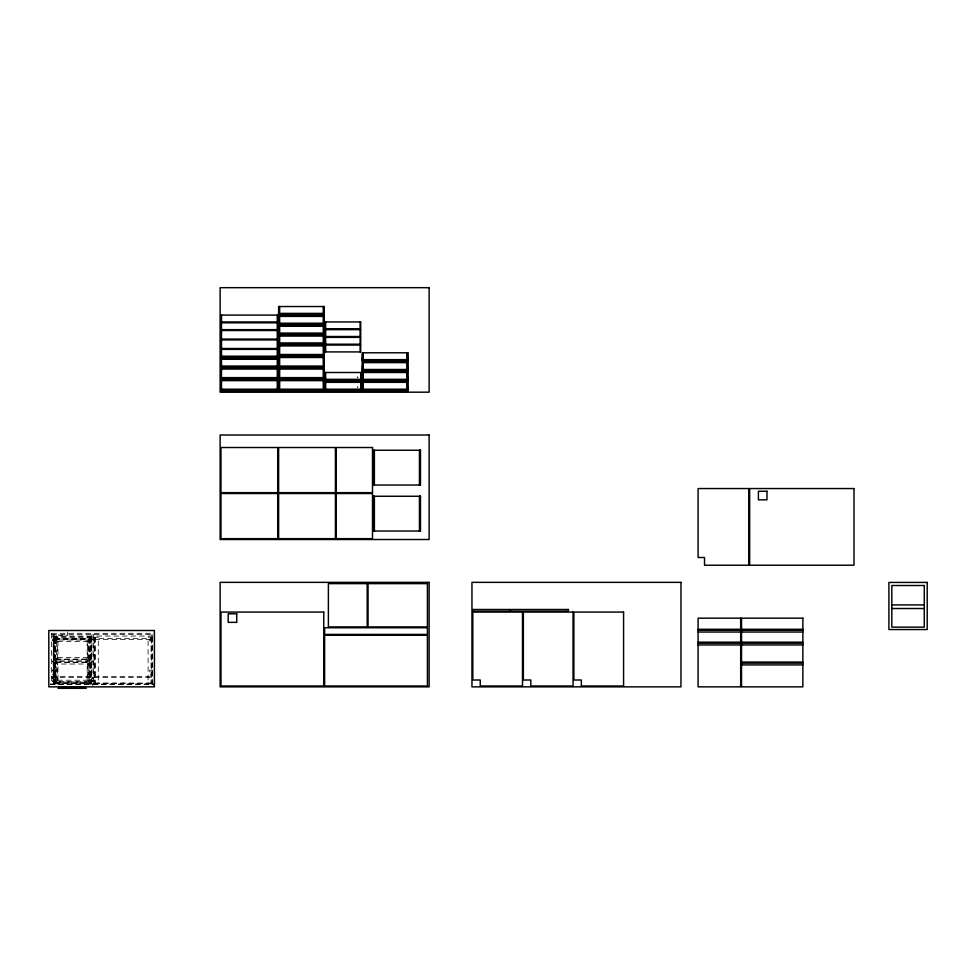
<?xml version="1.0" encoding="UTF-8"?>
<svg xmlns="http://www.w3.org/2000/svg" width="976" height="976" viewBox="0 0 976 976"><rect width="100%" height="100%" fill="white"/><g stroke="black" fill="none" stroke-linecap="round" stroke-linejoin="round"><path stroke-width="0.73" stroke-dasharray="4.88 3.66" d="M86.315 684.03L87.01 683.005M86.827 684.03L87.523 683.005M56.425 658.934L57.621 657.604L57.621 641.415L56.425 640.085M56.34 659.02L88.804 659.02L87.523 657.604L87.523 641.415L88.718 640.085L56.34 640M56.425 681.541L57.621 680.211L57.621 664.022L56.425 662.704M87.523 664.022L88.718 662.704L88.718 681.541L87.523 680.211L87.523 664.022L57.621 664.022M51.594 633.314L154.415 633.314M51.63 634.351L152.903 634.351M152.878 636.059L94.367 636.059L94.367 634.351M53.168 636.925L91.976 636.913M53.168 637.255L57.962 637.255L57.962 683.773L53.168 683.773M91.976 637.169L87.181 637.169L87.181 683.688L91.976 683.688M93.513 637.255L98.308 637.255L98.308 683.773L93.513 683.773M152.878 637.169L148.084 637.169L148.084 683.688L152.878 683.688M54.449 638.89L90.683 638.89M54.449 639.402L90.683 639.402M91.976 639.524L92.61 639.524L91.976 639.951M94.794 639.402L151.597 639.402M53.168 639.609L52.521 640.012L53.168 640.036M93.513 639.609L92.866 640.012L93.513 640.036M56.376 640.768L52.35 640.768L52.35 636.059L91.122 636.059L91.122 634.351M152.878 640.768L149.67 640.768L149.67 636.059M57.621 641.415L87.523 641.415M57.621 657.604L87.523 657.604M55.778 659.483L89.365 659.483M90.048 660.166L55.095 660.166L55.095 638.841M90.048 661.46L55.095 661.46L55.095 682.785L90.048 682.785M91.976 661.46L92.61 661.46M53.168 661.545L52.521 661.545L53.168 661.972M93.513 661.545L92.866 661.948L93.513 661.972M91.976 661.887L92.61 661.484M55.778 662.143L89.365 662.143M56.34 662.619L88.804 662.619M56.376 670.146L52.35 670.146L52.35 674.867L56.376 674.867M152.878 670.146L149.67 670.146L149.67 674.867L152.878 674.867M51.63 676.575L154.415 676.575M51.63 677.6L154.415 677.6M91.976 677.905L92.61 677.905L91.976 678.332M53.168 677.991L52.521 678.393M93.513 677.991L92.866 678.393M52.521 678.418L53.168 678.418M92.866 678.418L93.513 678.418M57.621 680.211L87.523 680.211M53.168 680.736L52.521 681.138M91.976 680.65L92.61 680.65L91.976 681.077M93.513 680.736L92.866 681.138M52.521 681.163L53.168 681.163M92.866 681.163L93.513 681.163M55.778 682.102L89.365 682.102M54.449 683.005L90.683 683.005M94.794 683.005L151.597 683.005M54.449 683.517L90.683 683.517M94.794 683.517L151.597 683.517M50.081 684.03L154.415 684.03M50.081 684.286L154.159 684.286M152.366 637.169L152.366 683.688M152.024 634.351L152.024 636.059M152.11 684.03L152.11 638.377L94.282 638.377L94.282 684.03M151.597 638.377L151.597 684.03M151.073 637.169L151.073 684.03M148.425 683.005L148.425 684.03M147.913 683.005L147.913 684.03M123.452 683.005L123.452 684.03M122.939 683.005L122.939 684.03M98.478 683.005L98.478 684.03M97.966 683.005L97.966 684.03M95.319 637.255L95.319 684.03M94.794 638.377L94.794 684.03M94.025 637.255L94.025 683.773M93.513 634.351L93.513 684.03M92.83 684.03L92.83 685.567M91.976 634.351L91.976 684.03M91.72 636.913L91.72 684.03M91.463 637.169L91.463 683.688M91.207 684.03L91.207 638.377L53.936 638.377L53.936 684.03M90.853 636.913L90.853 684.03M90.683 638.377L90.683 684.03M90.17 637.169L90.17 684.03M89.829 636.913L90.341 637.938L54.79 637.938L55.315 636.913M89.829 637.938L89.829 683.005M89.365 638.841L89.365 660.166M89.365 661.46L89.365 682.785M88.718 658.934L88.718 640.085L88.804 681.626L56.34 681.626L56.376 636.059M67.393 631.777L67.393 635.632L58.816 635.632L58.816 631.777M58.133 683.005L58.133 684.03M57.621 683.005L57.621 684.03M55.778 638.841L55.778 660.166M55.778 661.46L55.778 682.785M55.315 637.938L55.315 683.005M54.973 637.255L54.973 684.03M54.449 638.377L54.449 684.03M54.278 636.913L54.278 684.03M54.022 634.351L54.022 636.059M53.68 637.255L53.68 683.773M53.424 636.913L53.424 684.03M53.168 634.351L53.168 684.03M51.63 633.314L51.63 684.03"/><path stroke-width="1.46" d="M357.521 377.175L357.741 377.346M357.509 387.094L357.692 387.008M278.624 313.381L279.136 306.525M324.276 313.381L323.764 306.525M278.624 314.406L279.136 315.516M324.276 314.406L323.764 315.516M278.624 323.227L279.136 316.383M324.276 323.227L323.764 316.383M278.624 324.264L279.136 325.374M324.276 324.264L323.764 325.374M278.624 333.084L279.136 326.228M324.276 333.084L323.764 326.228M278.624 334.109L279.136 335.219M324.276 334.109L323.764 335.219M278.624 342.93L279.136 336.073M324.276 342.93L323.764 336.073M278.624 343.955L279.136 345.077M324.276 343.955L323.764 345.077M278.624 354.495L279.136 345.931M324.276 354.495L323.764 345.931M278.624 355.52L279.136 356.643M324.276 355.52L323.764 356.643M362.23 359.632L362.743 352.787M407.883 359.632L407.37 352.787M362.23 360.669L362.743 361.779M407.883 360.669L407.37 361.779M278.624 366.061L279.136 357.497M324.276 366.061L323.764 357.497M278.624 367.086L279.136 368.196M324.276 367.086L323.764 368.196M362.23 369.489L362.743 362.633M407.883 369.489L407.37 362.633M362.23 370.514L362.743 371.624M407.883 370.514L407.37 371.624M278.624 377.627L279.136 369.062M324.276 377.627L323.764 369.062M278.624 378.651L279.136 379.762M324.276 378.651L323.764 379.762M362.23 379.335L362.743 372.49M407.883 379.335L407.37 372.49M362.23 380.359L362.743 381.482M407.883 380.359L407.37 381.482M278.624 389.192L279.136 380.628M324.276 389.192L323.764 380.628M362.23 389.192L362.743 382.336M407.883 389.192L407.37 382.336M278.624 390.217L279.136 391.327M324.276 390.217L323.764 391.327M362.23 390.217L362.743 391.327M407.883 390.217L407.37 391.327M891.82 604.913L924.284 604.913M891.82 608.512L924.284 608.512M698.096 629.288L740.674 629.288M741.528 629.288L802.858 629.288M698.096 629.715L740.674 629.715M741.528 629.715L802.858 629.715M698.096 629.886L740.674 629.886M741.528 629.886L802.858 629.886M698.096 632.033L740.674 632.033M741.528 632.033L802.858 632.033M698.096 642.232L740.674 642.232M741.528 642.232L802.858 642.232M698.096 642.659L740.674 642.659M741.528 642.659L802.858 642.659M698.096 642.83L740.674 642.83M741.528 642.83L802.858 642.83M698.096 644.965L740.674 644.965M741.528 644.965L802.858 644.965M741.528 662.179L802.858 662.179M741.528 662.619L802.858 662.619M741.528 662.789L802.858 662.789M741.528 664.924L802.858 664.924M59.121 687.202L85.168 687.202M58.011 688.324L86.278 688.324M419.961 450.265L419.961 485.035M419.961 496.259L419.961 531.042M419.448 450.265L419.448 485.035M419.448 496.259L419.448 531.042M406.858 352.787L406.858 359.632L363.255 359.632L363.255 352.787M406.858 361.779L406.858 360.669L363.255 360.669L363.255 361.779M406.858 362.633L406.858 369.489L363.255 369.489L363.255 362.633M406.858 371.624L406.858 370.514L363.255 370.514L363.255 371.624M406.858 372.49L406.858 379.335L363.255 379.335L363.255 372.49M406.858 381.482L406.858 380.359L363.255 380.359L363.255 381.482M406.858 382.336L406.858 389.192L363.255 389.192L363.255 382.336M406.858 391.327L406.858 390.217L363.255 390.217L363.255 391.327M374.394 450.265L374.394 485.035M374.394 496.259L374.394 531.042M373.881 450.265L373.881 485.035M373.881 496.259L373.881 531.042M360.864 372.49L360.864 381.482M360.864 382.336L360.864 391.327M360.168 321.946L360.168 328.802M360.168 329.656L360.168 336.513M360.168 337.367L360.168 344.211M360.168 345.077L360.168 351.921M325.655 321.946L325.655 328.802M325.655 329.656L325.655 336.513M325.655 337.367L325.655 344.211M325.655 345.077L325.655 351.921M325.655 372.49L325.655 381.482M325.655 382.336L325.655 391.327M323.251 306.525L323.251 313.381L279.648 313.381L279.648 306.525M323.251 315.516L323.251 314.406L279.648 314.406L279.648 315.516M323.251 316.383L323.251 323.227L279.648 323.227L279.648 316.383M323.251 325.374L323.251 324.264L279.648 324.264L279.648 325.374M323.251 326.228L323.251 333.084L279.648 333.084L279.648 326.228M323.251 335.219L323.251 334.109L279.648 334.109L279.648 335.219M323.251 336.073L323.251 342.93L279.648 342.93L279.648 336.073M323.251 345.077L323.251 343.955L279.648 343.955L279.648 345.077M323.251 345.931L323.251 354.495L279.648 354.495L279.648 345.931M323.251 356.643L323.251 355.52L279.648 355.52L279.648 356.643M323.251 357.497L323.251 366.061L279.648 366.061L279.648 357.497M323.251 368.196L323.251 367.086L279.648 367.086L279.648 368.196M323.251 369.062L323.251 377.627L279.648 377.627L279.648 369.062M323.251 379.762L323.251 378.651L279.648 378.651L279.648 379.762M323.251 380.628L323.251 389.192L279.648 389.192L279.648 380.628M323.251 391.327L323.251 390.217L279.648 390.217L279.648 391.327M277.257 315.089L277.257 321.946M277.257 322.8L277.257 329.656M277.257 330.51L277.257 339.075M277.257 339.929L277.257 348.505M277.257 349.359L277.257 358.351M277.257 359.205L277.257 368.196M277.257 369.062L277.257 379.762M277.257 380.628L277.257 391.327M221.491 315.089L221.491 321.946M221.491 322.8L221.491 329.656M221.491 330.51L221.491 339.075M221.491 339.929L221.491 348.505M221.491 349.359L221.491 358.351M221.491 359.205L221.491 368.196M221.491 369.062L221.491 379.762M221.491 380.628L221.491 391.327M154.159 684.03L154.159 685.567M429.123 287.676L220.125 287.676L220.125 392.181L429.123 392.181L429.123 287.676M324.276 306.525L278.624 306.525L278.624 315.516L324.276 315.516L324.276 306.525M277.77 315.089L220.979 315.089L220.979 321.946L277.77 321.946L277.77 315.089M324.276 316.383L278.624 316.383L278.624 325.374L324.276 325.374L324.276 316.383M360.681 321.946L325.142 321.946L325.142 328.802L360.681 328.802L360.681 321.946M277.77 322.8L220.979 322.8L220.979 329.656L277.77 329.656L277.77 322.8M324.276 326.228L278.624 326.228L278.624 335.219L324.276 335.219L324.276 326.228M360.681 329.656L325.142 329.656L325.142 336.513L360.681 336.513L360.681 329.656M277.77 330.51L220.979 330.51L220.979 339.075L277.77 339.075L277.77 330.51M324.276 336.073L278.624 336.073L278.624 345.077L324.276 345.077L324.276 336.073M360.681 337.367L325.142 337.367L325.142 344.211L360.681 344.211L360.681 337.367M277.77 339.929L220.979 339.929L220.979 348.505L277.77 348.505L277.77 339.929M360.681 345.077L325.142 345.077L325.142 351.921L360.681 351.921L360.681 345.077M324.276 345.931L278.624 345.931L278.624 356.643L324.276 356.643L324.276 345.931M277.77 349.359L220.979 349.359L220.979 356.203L277.77 356.203L277.77 349.359M407.883 352.787L362.23 352.787L362.23 361.779L407.883 361.779L407.883 352.787M277.77 357.24L220.979 357.24L220.979 358.351L277.77 358.351L277.77 357.24M324.276 357.497L278.624 357.497L278.624 368.196L324.276 368.196L324.276 357.497M277.77 359.205L220.979 359.205L220.979 366.061L277.77 366.061L277.77 359.205M407.883 362.633L362.23 362.633L362.23 371.624L407.883 371.624L407.883 362.633M277.77 367.086L220.979 367.086L220.979 368.196L277.77 368.196L277.77 367.086M277.77 369.062L220.979 369.062L220.979 377.627L277.77 377.627L277.77 369.062M324.276 369.062L278.624 369.062L278.624 379.762L324.276 379.762L324.276 369.062M361.376 372.49L325.142 372.49L325.142 379.335L361.376 379.335L361.376 372.49M407.883 372.49L362.23 372.49L362.23 381.482L407.883 381.482L407.883 372.49M277.77 378.651L220.979 378.651L220.979 379.762L277.77 379.762L277.77 378.651M361.376 380.359L325.142 380.359L325.142 381.482L361.376 381.482L361.376 380.359M277.77 380.628L220.979 380.628L220.979 389.192L277.77 389.192L277.77 380.628M324.276 380.628L278.624 380.628L278.624 391.327L324.276 391.327L324.276 380.628M361.376 382.336L325.142 382.336L325.142 389.192L361.376 389.192L361.376 382.336M407.883 382.336L362.23 382.336L362.23 391.327L407.883 391.327L407.883 382.336M277.77 390.217L220.979 390.217L220.979 391.327L277.77 391.327L277.77 390.217M361.376 390.217L325.142 390.217L325.142 391.327L361.376 391.327L361.376 390.217M429.123 435.015L220.125 435.015L220.125 539.521L429.123 539.521L429.123 435.015M277.77 447.52L220.979 447.52L220.979 492.66L277.77 492.66L277.77 447.52M335.415 447.52L278.624 447.52L278.624 492.66L335.415 492.66L335.415 447.52M372.503 447.52L336.269 447.52L336.269 492.66L372.503 492.66L372.503 447.52M420.473 450.265L373.369 450.265L373.369 485.035L420.473 485.035L420.473 450.265M748.812 488.549L698.096 488.549L698.096 557.503L704.526 557.503L704.526 565.214L748.812 565.214L748.812 488.549M854 488.549L749.666 488.549L749.666 565.214L854 565.214L854 488.549M766.965 491.27L758.401 491.27L758.401 499.834L766.965 499.834L766.965 491.27M277.77 493.527L220.979 493.527L220.979 538.667L277.77 538.667L277.77 493.527M335.415 493.527L278.624 493.527L278.624 538.667L335.415 538.667L335.415 493.527M372.503 493.527L336.269 493.527L336.269 538.667L372.503 538.667L372.503 493.527M420.473 496.259L373.369 496.259L373.369 531.042L420.473 531.042L420.473 496.259M429.123 582.355L220.125 582.355L220.125 686.86L429.123 686.86L429.123 582.355M680.967 582.355L471.957 582.355L471.957 686.86L680.967 686.86L680.967 582.355M927.2 582.428L888.904 582.428L888.904 629.544L927.2 629.544L927.2 582.428M367.196 583.636L328.387 583.636L328.387 626.897L367.196 626.897L367.196 583.636M427.415 583.636L368.05 583.636L368.05 626.897L427.415 626.897L427.415 583.636M924.284 585.515L891.82 585.515L891.82 627.141L924.284 627.141L924.284 585.515M509.911 609.5L472.811 609.5L472.811 611.22L509.911 611.22L509.911 609.5M568.41 609.5L510.765 609.5L510.765 611.22L568.41 611.22L568.41 609.5M323.764 612.074L220.979 612.074L220.979 685.994L323.764 685.994L323.764 612.074M522.502 612.074L472.811 612.074L472.811 680.004L480.265 680.004L480.265 685.994L522.502 685.994L522.502 612.074M573.034 612.074L523.356 612.074L523.356 680.004L530.81 680.004L530.81 685.994L573.034 685.994L573.034 612.074M623.579 612.074L573.888 612.074L573.888 680.004L581.342 680.004L581.342 685.994L623.579 685.994L623.579 612.074M236.741 613.782L228.177 613.782L228.177 622.359L236.741 622.359L236.741 613.782M740.674 618.162L698.096 618.162L698.096 686.86L740.674 686.86L740.674 618.162M802.858 618.162L741.528 618.162L741.528 686.86L802.858 686.86L802.858 618.162M427.415 627.751L324.63 627.751L324.63 634.437L427.415 634.437L427.415 627.751M154.415 630.496L48.8 630.496L48.8 686.86L154.415 686.86L154.415 630.496M427.415 635.291L324.63 635.291L324.63 685.994L427.415 685.994L427.415 635.291"/></g></svg>
